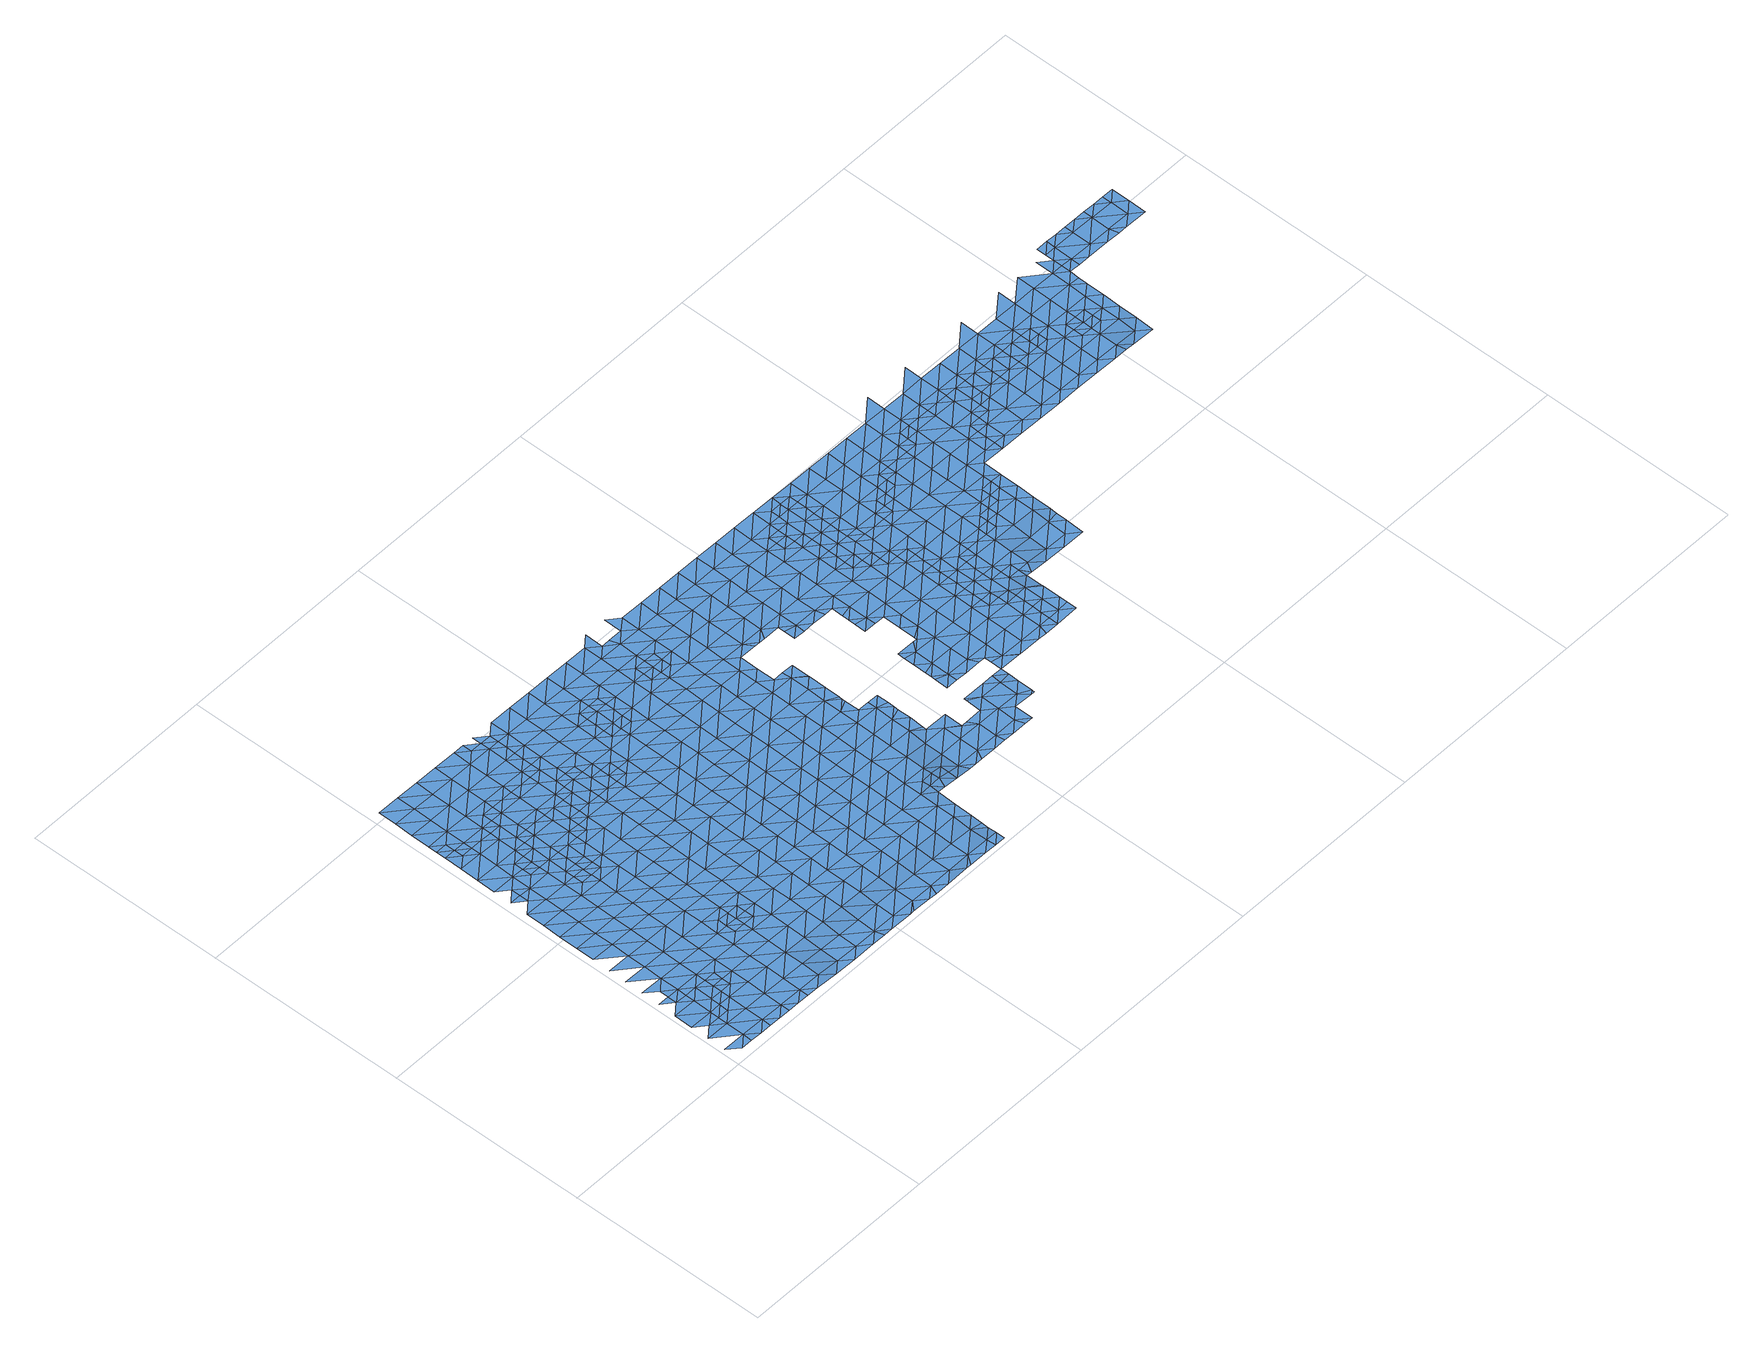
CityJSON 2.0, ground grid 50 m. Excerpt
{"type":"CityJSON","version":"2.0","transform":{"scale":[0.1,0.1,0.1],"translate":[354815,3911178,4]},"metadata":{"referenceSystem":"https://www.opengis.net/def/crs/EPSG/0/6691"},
"CityObjects":{
"waterbody1":{"type":"WaterBody","attributes":{"name":"7","class":"1140","function":"1","WaterBodyRiverFloodingRiskAttribute.description":"4","WaterBodyRiverFloodingRiskAttribute.rankOrg":"1","WaterBodyRiverFloodingRiskAttribute.adminType":"2","WaterBodyRiverFloodingRiskAttribute.scale":"L2"},"geometry":[{"type":"MultiSurface","lod":"1","boundaries":[[[0,1,2]],[[3,1,0]],[[4,5,6]],[[6,1,4]],[[3,7,1]],[[8,5,4]],[[7,9,1]],[[1,9,4]],[[8,4,10]],[[11,12,13]],[[14,11,15]],[[15,16,14]],[[7,17,9]],[[14,16,18]],[[4,19,10]],[[14,12,11]],[[4,9,19]],[[17,20,9]],[[18,21,14]],[[22,10,23]],[[24,12,25]],[[10,19,23]],[[26,22,27]],[[28,29,30]],[[14,31,12]],[[27,22,23]],[[32,25,33]],[[19,9,34]],[[35,23,19]],[[9,20,34]],[[14,21,31]],[[36,37,29]],[[12,38,25]],[[30,33,28]],[[20,39,34]],[[21,40,31]],[[27,23,41]],[[42,33,25]],[[35,19,34]],[[36,29,28]],[[12,31,38]],[[39,43,34]],[[40,44,31]],[[45,28,33]],[[46,23,35]],[[47,37,48]],[[41,23,46]],[[48,37,36]],[[47,49,50]],[[25,38,42]],[[43,51,34]],[[34,51,35]],[[52,36,28]],[[31,53,38]],[[54,55,44]],[[55,41,46]],[[54,41,55]],[[33,42,45]],[[47,48,49]],[[31,44,53]],[[56,46,35]],[[57,48,36]],[[58,51,43]],[[38,59,42]],[[60,50,49]],[[28,45,52]],[[61,50,60]],[[44,55,53]],[[62,56,35]],[[46,56,55]],[[63,64,65]],[[35,51,62]],[[66,63,65]],[[38,53,59]],[[36,52,57]],[[67,66,68]],[[58,69,51]],[[67,61,60]],[[68,61,67]],[[49,48,70]],[[56,71,55]],[[49,72,60]],[[42,59,73]],[[67,63,66]],[[45,42,74]],[[48,57,70]],[[64,75,76]],[[53,55,71]],[[69,77,51]],[[52,45,74]],[[51,77,62]],[[53,78,59]],[[42,73,74]],[[52,79,57]],[[60,80,67]],[[81,76,82]],[[49,70,72]],[[83,84,81]],[[64,63,85]],[[86,70,57]],[[67,87,63]],[[59,88,73]],[[79,52,74]],[[75,64,85]],[[62,89,56]],[[53,71,78]],[[81,82,83]],[[60,72,80]],[[82,76,75]],[[90,89,62]],[[89,71,56]],[[91,84,83]],[[87,92,63]],[[92,93,63]],[[67,94,87]],[[95,74,73]],[[69,96,77]],[[62,77,90]],[[86,57,79]],[[59,78,88]],[[94,67,80]],[[85,63,93]],[[97,82,75]],[[98,95,73]],[[95,79,74]],[[72,99,80]],[[72,70,100]],[[98,73,88]],[[89,101,71]],[[70,86,100]],[[102,87,94]],[[99,103,80]],[[78,104,88]],[[105,94,80]],[[78,71,101]],[[96,106,77]],[[77,106,90]],[[103,105,80]],[[72,107,99]],[[79,108,86]],[[85,93,109]],[[97,75,110]],[[72,100,107]],[[111,110,75]],[[75,85,111]],[[112,113,88]],[[94,114,102]],[[112,88,104]],[[105,114,94]],[[109,93,115]],[[98,88,113]],[[108,79,95]],[[104,78,116]],[[111,85,109]],[[86,117,100]],[[78,101,116]],[[108,117,86]],[[118,99,107]],[[89,90,119]],[[119,90,106]],[[116,120,104]],[[121,101,89]],[[98,122,95]],[[115,123,109]],[[124,107,100]],[[125,126,105]],[[106,96,127]],[[107,128,118]],[[129,110,111]],[[130,121,89]],[[121,116,101]],[[123,131,109]],[[114,105,126]],[[132,108,95]],[[130,89,119]],[[98,113,122]],[[133,124,100]],[[131,134,109]],[[135,122,113]],[[111,109,134]],[[100,117,133]],[[136,114,126]],[[120,116,137]],[[138,117,108]],[[125,139,126]],[[140,137,116]],[[129,111,141]],[[95,122,132]],[[128,107,124]],[[111,134,141]],[[119,106,142]],[[126,143,136]],[[106,127,142]],[[139,143,126]],[[135,144,122]],[[140,116,121]],[[138,108,132]],[[117,145,133]],[[138,145,117]],[[134,146,141]],[[147,128,124]],[[148,128,147]],[[130,119,149]],[[150,132,122]],[[139,148,147]],[[151,121,130]],[[140,152,137]],[[146,134,153]],[[127,154,142]],[[119,142,149]],[[147,155,139]],[[150,122,144]],[[156,137,152]],[[133,157,124]],[[144,156,152]],[[158,151,130]],[[159,160,161]],[[143,139,155]],[[159,141,160]],[[162,138,132]],[[121,151,140]],[[157,147,124]],[[141,146,160]],[[153,163,146]],[[130,149,158]],[[150,162,132]],[[150,144,152]],[[133,145,164]],[[165,143,155]],[[166,161,160]],[[142,167,149]],[[157,133,164]],[[167,142,154]],[[168,145,138]],[[151,169,140]],[[140,170,152]],[[163,171,146]],[[172,155,147]],[[157,173,147]],[[174,165,155]],[[160,175,166]],[[168,164,145]],[[173,172,147]],[[160,146,171]],[[138,162,176]],[[172,174,155]],[[177,171,163]],[[158,149,178]],[[167,154,179]],[[150,152,170]],[[180,151,158]],[[140,169,170]],[[149,167,178]],[[138,176,168]],[[160,181,175]],[[168,182,164]],[[160,171,181]],[[183,180,158]],[[162,150,184]],[[157,164,182]],[[167,179,185]],[[177,186,171]],[[158,178,183]],[[157,187,173]],[[150,170,184]],[[172,188,174]],[[189,188,190]],[[191,175,181]],[[189,174,188]],[[169,151,180]],[[176,162,192]],[[193,167,185]],[[167,194,178]],[[162,184,192]],[[157,182,187]],[[187,195,173]],[[196,190,188]],[[194,183,178]],[[197,198,169]],[[181,199,191]],[[195,200,173]],[[170,198,184]],[[181,171,201]],[[169,180,197]],[[170,169,198]],[[171,186,201]],[[172,200,188]],[[176,192,202]],[[168,176,203]],[[204,193,185]],[[205,201,186]],[[172,173,200]],[[188,206,196]],[[167,193,194]],[[207,192,184]],[[176,202,203]],[[181,208,199]],[[182,168,209]],[[210,206,188]],[[181,201,208]],[[211,207,184]],[[209,168,203]],[[187,182,209]],[[180,212,197]],[[211,184,198]],[[192,207,202]],[[205,213,201]],[[183,194,214]],[[180,183,212]],[[187,215,195]],[[188,200,210]],[[212,183,214]],[[216,199,208]],[[217,208,201]],[[218,217,201]],[[219,193,204]],[[193,220,194]],[[202,221,203]],[[197,222,198]],[[201,213,218]],[[195,223,200]],[[187,209,215]],[[224,206,210]],[[225,219,204]],[[208,226,216]],[[194,220,214]],[[198,222,211]],[[221,202,207]],[[227,209,203]],[[197,212,228]],[[226,208,217]],[[200,229,210]],[[195,215,223]],[[230,219,225]],[[193,219,220]],[[197,228,222]],[[231,203,221]],[[220,232,214]],[[224,210,233]],[[229,200,223]],[[234,226,217]],[[235,236,237]],[[238,239,211]],[[227,203,231]],[[215,209,227]],[[234,217,240]],[[212,214,241]],[[211,222,238]],[[242,210,229]],[[207,211,239]],[[234,243,226]],[[233,210,242]],[[215,244,223]],[[241,214,232]],[[228,212,241]],[[245,226,243]],[[221,207,239]],[[219,246,220]],[[247,245,243]],[[246,219,230]],[[240,248,234]],[[249,215,227]],[[223,244,229]],[[237,250,251]],[[221,252,231]],[[253,233,242]],[[254,255,256]],[[257,258,228]],[[254,247,243]],[[256,247,254]],[[259,252,221]],[[244,215,249]],[[260,261,262]],[[220,263,232]],[[231,252,227]],[[228,241,257]],[[222,228,258]],[[229,264,242]],[[221,239,259]],[[234,265,243]],[[230,266,246]],[[261,260,248]],[[267,250,268]],[[242,269,253]],[[238,222,258]],[[268,255,267]],[[220,246,270]],[[262,271,260]],[[255,254,267]],[[272,246,266]],[[264,229,244]],[[234,248,265]],[[265,273,243]],[[220,270,263]],[[249,227,274]],[[248,260,265]],[[242,275,269]],[[271,276,260]],[[274,227,252]],[[250,267,277]],[[241,232,278]],[[254,243,273]],[[279,244,249]],[[280,267,254]],[[238,258,281]],[[275,242,264]],[[239,238,282]],[[278,232,263]],[[257,241,278]],[[282,238,281]],[[259,239,282]],[[283,279,249]],[[284,246,272]],[[283,249,274]],[[257,285,258]],[[286,264,244]],[[287,276,288]],[[270,246,284]],[[289,260,276]],[[288,269,287]],[[254,273,280]],[[290,291,259]],[[269,275,287]],[[258,285,281]],[[286,275,264]],[[265,260,289]],[[257,278,292]],[[259,282,290]],[[252,259,291]],[[252,293,274]],[[265,294,273]],[[289,276,287]],[[267,280,295]],[[277,267,296]],[[257,292,285]],[[286,244,279]],[[270,284,297]],[[263,270,298]],[[281,299,282]],[[284,272,300]],[[273,301,280]],[[267,295,296]],[[265,289,294]],[[270,297,298]],[[293,252,291]],[[283,274,293]],[[302,281,285]],[[287,275,303]],[[278,263,304]],[[283,305,279]],[[306,295,280]],[[282,307,290]],[[275,286,303]],[[273,294,301]],[[292,278,304]],[[308,294,289]],[[299,281,302]],[[299,307,282]],[[263,298,304]],[[309,284,300]],[[290,307,291]],[[283,293,305]],[[306,280,301]],[[305,310,279]],[[279,311,286]],[[287,303,312]],[[297,284,309]],[[289,287,313]],[[314,309,300]],[[315,316,292]],[[317,301,294]],[[310,311,279]],[[297,318,298]],[[319,294,308]],[[292,304,315]],[[285,292,316]],[[285,320,302]],[[287,312,313]],[[307,321,291]],[[291,322,293]],[[308,289,313]],[[317,294,319]],[[286,323,303]],[[295,306,324]],[[296,295,325]],[[320,299,302]],[[317,326,301]],[[321,322,291]],[[311,323,286]],[[326,327,301]],[[301,327,306]],[[297,309,328]],[[325,295,324]],[[318,297,328]],[[329,308,313]],[[309,314,330]],[[320,285,316]],[[312,303,323]],[[304,298,331]],[[305,332,310]],[[299,333,307]],[[327,334,306]],[[305,293,332]],[[306,334,324]],[[331,298,318]],[[315,304,331]],[[313,335,329]],[[336,333,299]],[[332,293,322]],[[337,309,330]],[[313,312,338]],[[309,339,328]],[[315,340,316]],[[310,341,311]],[[299,320,336]],[[307,342,321]],[[332,341,310]],[[343,335,313]],[[312,323,338]],[[344,334,327]],[[337,339,309]],[[334,345,324]],[[324,346,325]],[[347,315,331]],[[348,320,316]],[[321,342,322]],[[311,349,323]],[[313,338,343]],[[330,350,337]],[[339,351,328]],[[340,315,347]],[[352,336,320]],[[307,333,342]],[[318,328,351]],[[344,353,334]],[[323,349,338]],[[343,354,335]],[[311,341,355]],[[324,345,346]],[[354,356,357]],[[351,358,318]],[[359,337,350]],[[348,316,340]],[[357,335,354]],[[348,352,320]],[[336,352,333]],[[360,322,342]],[[331,318,358]],[[311,355,349]],[[338,361,343]],[[332,322,362]],[[337,363,339]],[[359,350,364]],[[334,365,345]],[[347,331,358]],[[365,334,353]],[[366,356,354]],[[367,356,366]],[[368,340,347]],[[353,367,366]],[[337,359,363]],[[322,360,362]],[[333,369,342]],[[370,371,339]],[[341,332,372]],[[339,371,351]],[[370,339,363]],[[338,349,361]],[[343,373,354]],[[374,368,347]],[[345,375,346]],[[365,353,366]],[[376,369,333]],[[374,347,358]],[[355,341,372]],[[377,348,340]],[[376,333,352]],[[332,362,372]],[[378,375,345]],[[379,358,351]],[[380,349,355]],[[342,381,360]],[[343,361,382]],[[354,383,366]],[[345,365,378]],[[368,377,340]],[[351,371,379]],[[383,365,366]],[[384,355,372]],[[348,385,352]],[[386,361,349]],[[343,382,373]],[[358,387,374]],[[381,342,369]],[[362,360,381]],[[380,355,384]],[[358,379,387]],[[380,386,349]],[[388,376,352]],[[383,354,373]],[[387,389,374]],[[390,368,374]],[[348,377,385]],[[390,374,389]],[[382,361,386]],[[376,388,369]],[[378,365,391]],[[362,381,392]],[[391,365,383]],[[372,362,393]],[[386,394,382]],[[391,395,378]],[[378,396,375]],[[393,362,392]],[[352,385,388]],[[373,382,394]],[[397,368,390]],[[395,396,378]],[[368,398,377]],[[383,373,399]],[[384,372,400]],[[397,398,368]],[[401,391,383]],[[402,403,369]],[[400,372,393]],[[380,384,400]],[[377,398,385]],[[404,397,390]],[[405,383,399]],[[369,388,402]],[[381,369,403]],[[399,373,406]],[[400,407,380]],[[380,408,386]],[[373,394,406]],[[383,405,401]],[[392,409,393]],[[410,395,391]],[[385,411,388]],[[386,408,394]],[[392,381,409]],[[410,391,401]],[[404,412,397]],[[399,406,413]],[[414,396,395]],[[409,381,403]],[[415,402,388]],[[416,400,393]],[[385,398,417]],[[380,407,408]],[[418,414,395]],[[411,385,417]],[[419,416,393]],[[416,407,400]],[[410,401,420]],[[421,412,422]],[[406,394,423]],[[419,393,409]],[[424,397,412]],[[397,425,398]],[[413,406,426]],[[422,427,421]],[[428,396,414]],[[394,408,423]],[[395,410,418]],[[424,425,397]],[[403,402,415]],[[427,429,421]],[[388,411,415]],[[430,409,403]],[[420,431,410]],[[398,432,417]],[[424,412,421]],[[433,406,423]],[[415,434,403]],[[426,406,433]],[[416,435,407]],[[407,436,408]],[[414,418,437]],[[425,432,398]],[[438,418,410]],[[421,429,439]],[[417,440,411]],[[408,436,423]],[[441,437,418]],[[442,426,433]],[[443,426,442]],[[430,403,434]],[[419,409,430]],[[431,443,442]],[[444,415,411]],[[445,416,419]],[[407,435,436]],[[410,431,438]],[[423,446,433]],[[447,441,418]],[[448,435,416]],[[438,447,418]],[[440,417,432]],[[421,439,449]],[[450,445,419]],[[431,442,438]],[[434,415,451]],[[449,439,452]],[[450,419,430]],[[424,421,453]],[[445,448,416]],[[454,442,433]],[[423,436,446]],[[425,455,432]],[[434,456,430]],[[421,449,453]],[[457,434,451]],[[411,440,444]],[[458,454,433]],[[459,435,448]],[[454,438,442]],[[451,415,444]],[[425,424,460]],[[436,435,459]],[[458,433,446]],[[461,462,441]],[[456,434,457]],[[447,461,441]],[[463,432,455]],[[425,460,455]],[[464,430,456]],[[449,452,465]],[[424,453,460]],[[466,432,463]],[[440,432,466]],[[467,430,464]],[[468,436,459]],[[450,430,467]],[[469,447,438]],[[446,436,468]],[[470,448,445]],[[451,444,471]],[[454,469,438]],[[472,440,466]],[[473,450,467]],[[444,440,474]],[[475,449,465]],[[449,476,453]],[[445,450,473]],[[477,471,444]],[[440,472,474]],[[460,478,455]],[[479,470,445]],[[453,480,460]],[[475,476,449]],[[447,481,461]],[[482,444,474]],[[483,445,473]],[[458,446,484]],[[485,475,465]],[[479,445,483]],[[446,468,484]],[[486,481,447]],[[444,482,477]],[[487,478,460]],[[487,460,480]],[[447,469,486]],[[480,453,476]],[[468,488,484]],[[489,469,454]],[[458,484,490]],[[476,491,480]],[[454,458,492]],[[485,493,475]],[[492,458,490]],[[488,494,484]],[[469,489,486]],[[493,495,475]],[[476,496,491]],[[489,454,492]],[[475,497,476]],[[486,498,481]],[[497,496,476]],[[499,500,494]],[[484,494,500]],[[501,498,486]],[[490,502,492]],[[490,484,502]],[[486,489,501]],[[495,493,503]],[[475,495,497]],[[502,484,500]],[[504,489,492]],[[499,505,500]],[[503,506,495]],[[507,508,496]],[[497,507,496]],[[509,504,492]],[[504,501,489]],[[507,510,508]],[[509,492,502]],[[497,495,511]],[[495,506,511]],[[505,512,500]],[[513,502,500]],[[514,515,516]],[[517,498,501]],[[518,515,505]],[[518,516,515]],[[519,510,507]],[[520,521,522]],[[512,513,500]],[[513,509,502]],[[523,521,520]],[[522,521,524]],[[525,501,504]],[[507,497,526]],[[527,528,524]],[[497,511,526]],[[505,515,512]],[[514,529,515]],[[521,527,524]],[[527,530,528]],[[517,501,525]],[[531,504,509]],[[532,526,511]],[[533,521,523]],[[507,534,519]],[[527,535,530]],[[529,536,515]],[[507,526,534]],[[537,535,538]],[[537,530,535]],[[509,513,539]],[[534,540,519]],[[533,541,521]],[[512,515,536]],[[532,542,526]],[[525,504,531]],[[509,539,531]],[[543,517,525]],[[544,536,529]],[[512,545,513]],[[526,546,534]],[[547,538,535]],[[541,548,521]],[[542,532,549]],[[545,539,513]],[[526,542,546]],[[534,550,540]],[[527,521,548]],[[551,541,533]],[[552,525,531]],[[512,536,553]],[[550,534,546]],[[548,554,527]],[[555,556,557]],[[558,536,544]],[[543,525,552]],[[547,535,559]],[[512,553,545]],[[535,527,554]],[[555,560,556]],[[561,531,539]],[[540,550,562]],[[557,563,555]],[[560,564,565]],[[566,541,551]],[[555,564,560]],[[559,535,554]],[[536,567,553]],[[564,558,565]],[[539,545,568]],[[536,558,567]],[[552,531,561]],[[569,541,566]],[[570,571,572]],[[573,545,553]],[[555,563,574]],[[539,568,561]],[[575,562,576]],[[570,559,571]],[[577,543,552]],[[566,575,576]],[[559,554,571]],[[558,564,567]],[[578,573,553]],[[574,579,555]],[[548,541,580]],[[545,573,568]],[[581,552,561]],[[555,582,564]],[[583,572,571]],[[553,567,578]],[[576,562,584]],[[566,576,569]],[[574,572,583]],[[554,548,580]],[[582,567,564]],[[541,569,580]],[[583,579,574]],[[577,552,581]],[[584,585,576]],[[554,586,571]],[[585,587,576]],[[582,555,579]],[[588,581,561]],[[576,589,569]],[[567,590,578]],[[554,580,591]],[[571,592,583]],[[568,573,593]],[[561,568,588]],[[586,554,591]],[[592,579,583]],[[588,568,593]],[[590,567,582]],[[594,577,581]],[[595,587,585]],[[589,596,569]],[[592,571,586]],[[576,587,589]],[[597,598,578]],[[598,593,573]],[[599,594,581]],[[580,569,596]],[[599,581,588]],[[592,600,579]],[[579,601,582]],[[578,590,597]],[[573,578,598]],[[602,588,593]],[[596,603,580]],[[600,601,579]],[[601,590,582]],[[591,580,603]],[[604,602,593]],[[598,604,593]],[[602,605,588]],[[595,606,587]],[[590,607,597]],[[605,608,588]],[[587,609,589]],[[586,591,610]],[[599,588,608]],[[611,598,597]],[[610,591,603]],[[592,586,610]],[[612,611,597]],[[613,606,595]],[[590,614,607]],[[612,597,607]],[[589,609,596]],[[614,590,601]],[[615,602,604]],[[596,616,603]],[[599,617,594]],[[618,619,598]],[[587,606,609]],[[618,598,611]],[[599,608,620]],[[609,621,596]],[[604,598,619]],[[592,610,622]],[[600,592,623]],[[616,624,603]],[[625,607,614]],[[626,620,608]],[[613,627,606]],[[624,628,603]],[[596,621,616]],[[601,629,614]],[[623,592,622]],[[630,631,604]],[[630,604,619]],[[610,603,628]],[[615,604,631]],[[599,620,617]],[[601,600,632]],[[614,633,625]],[[634,606,627]],[[635,636,610]],[[637,633,614]],[[632,600,623]],[[601,632,629]],[[610,628,635]],[[609,606,638]],[[614,629,637]],[[622,610,636]],[[626,639,620]],[[606,634,638]],[[640,616,621]],[[641,623,622]],[[642,643,609]],[[609,643,621]],[[642,609,638]],[[644,641,622]],[[639,645,620]],[[646,617,620]],[[644,622,636]],[[645,646,620]],[[643,647,621]],[[621,648,640]],[[649,629,632]],[[650,632,623]],[[647,648,621]],[[651,650,623]],[[651,623,641]],[[650,652,632]],[[632,653,649]],[[654,617,646]],[[652,653,632]],[[655,656,657]],[[658,659,655]],[[660,654,646]],[[655,657,658]],[[661,659,658]],[[662,659,661]],[[663,662,661]],[[657,664,658]],[[660,665,654]],[[666,663,661]],[[667,663,666]],[[668,667,666]],[[669,661,658]],[[670,658,664]],[[671,654,665]],[[672,668,666]],[[673,668,672]],[[665,673,672]],[[674,666,661]],[[671,665,672]],[[670,664,675]],[[669,658,670]],[[674,672,666]],[[675,676,670]],[[661,669,674]],[[677,669,670]],[[678,677,670]],[[670,676,678]],[[679,672,674]],[[671,672,680]],[[672,679,680]],[[681,669,677]],[[669,682,674]],[[683,679,674]],[[684,681,677]],[[682,669,681]],[[685,680,679]],[[683,674,682]],[[684,686,681]],[[687,686,684]],[[686,688,681]],[[681,688,682]],[[685,679,683]],[[688,689,682]],[[683,682,690]],[[688,691,689]],[[690,682,689]],[[690,692,683]],[[685,683,692]],[[691,693,689]],[[694,689,693]],[[689,695,690]],[[696,694,693]],[[690,697,692]],[[689,694,695]],[[696,698,694]],[[690,695,697]],[[699,695,694]],[[700,699,694]],[[700,694,698]],[[701,695,699]],[[697,695,702]],[[699,703,701]],[[702,704,697]],[[695,701,702]],[[703,705,701]],[[706,701,705]],[[701,707,702]],[[708,709,710]],[[708,711,709]],[[705,712,706]],[[701,706,707]],[[711,713,709]],[[714,715,716]],[[715,710,709]],[[714,710,715]],[[712,717,706]],[[718,716,715]],[[713,719,709]],[[717,720,706]],[[709,719,715]],[[715,721,718]],[[722,721,715]],[[723,720,717]],[[719,722,715]],[[707,706,724]],[[724,706,720]],[[724,725,707]],[[713,726,719]],[[723,727,720]],[[722,728,721]],[[729,721,728]],[[730,729,731]],[[731,729,728]],[[722,719,732]],[[719,726,732]],[[733,734,720]],[[720,727,733]],[[724,720,734]],[[728,735,731]],[[733,727,736]],[[726,737,732]],[[722,732,738]],[[728,722,739]],[[728,739,735]],[[736,740,733]],[[722,738,739]],[[740,741,733]],[[742,732,737]],[[743,735,739]],[[744,739,738]],[[738,732,745]],[[746,743,739]],[[734,733,747]],[[745,732,742]],[[745,744,738]],[[740,748,741]],[[733,741,747]],[[744,746,739]],[[742,737,749]],[[748,750,741]],[[751,742,749]],[[752,746,744]],[[753,741,750]],[[745,742,754]],[[745,755,744]],[[747,741,756]],[[744,757,752]],[[754,742,751]],[[750,758,753]],[[756,759,747]],[[741,753,756]],[[749,760,751]],[[758,761,753]],[[745,754,755]],[[757,744,755]],[[760,762,751]],[[763,756,753]],[[764,757,755]],[[763,753,761]],[[754,751,765]],[[754,766,755]],[[767,764,755]],[[765,751,762]],[[761,768,763]],[[766,767,755]],[[760,769,762]],[[756,763,770]],[[768,771,763]],[[754,765,766]],[[769,772,762]],[[771,773,763]],[[766,774,767]],[[775,774,771]],[[775,767,774]],[[765,776,766]],[[774,773,771]],[[777,772,769]],[[765,762,778]],[[770,763,779]],[[776,780,766]],[[781,774,766]],[[780,781,766]],[[778,762,772]],[[765,778,776]],[[779,763,773]],[[779,782,770]],[[777,783,772]],[[781,784,774]],[[785,776,778]],[[774,786,773]],[[787,784,781]],[[778,788,785]],[[778,772,789]],[[772,783,789]],[[786,790,773]],[[774,784,786]],[[791,788,778]],[[779,773,790]],[[787,792,784]],[[778,789,791]],[[789,783,793]],[[794,779,790]],[[792,795,784]],[[791,796,788]],[[797,796,792]],[[784,798,786]],[[799,791,789]],[[797,788,796]],[[793,799,789]],[[796,795,792]],[[791,800,796]],[[790,786,798]],[[784,795,798]],[[791,799,800]],[[801,795,796]],[[800,801,796]],[[794,790,802]],[[790,798,802]],[[803,798,795]],[[801,803,795]],[[803,804,798]],[[805,802,798]],[[804,805,798]],[[806,807,802]],[[808,802,805]],[[806,802,808]]]}]},
"waterbody2":{"type":"WaterBody","attributes":{"name":"7","class":"1140","function":"1","WaterBodyRiverFloodingRiskAttribute.description":"4","WaterBodyRiverFloodingRiskAttribute.rankOrg":"2","WaterBodyRiverFloodingRiskAttribute.adminType":"2","WaterBodyRiverFloodingRiskAttribute.scale":"L2"},"geometry":[{"type":"MultiSurface","lod":"1","boundaries":[[[809,810,5]],[[811,810,809]],[[8,809,5]],[[812,16,15]],[[813,811,809]],[[16,811,813]],[[8,22,809]],[[18,16,813]],[[22,26,809]],[[8,10,22]],[[813,809,26]],[[18,813,21]],[[813,26,21]],[[27,814,26]],[[26,814,21]],[[40,21,814]],[[27,41,814]],[[54,40,814]],[[814,41,54]],[[40,54,44]],[[61,68,815]],[[68,66,815]],[[84,91,816]],[[817,818,816]],[[83,82,97]],[[819,91,83]],[[817,816,91]],[[820,821,818]],[[83,97,819]],[[817,91,819]],[[97,110,819]],[[822,823,821]],[[818,817,820]],[[819,824,817]],[[821,820,822]],[[819,110,824]],[[129,824,110]],[[817,825,820]],[[823,822,826]],[[825,822,820]],[[817,824,827]],[[129,141,824]],[[828,826,822]],[[817,827,825]],[[159,161,824]],[[824,161,827]],[[824,141,159]],[[822,825,828]],[[161,829,827]],[[826,828,830]],[[825,827,831]],[[161,166,829]],[[827,829,831]],[[828,825,832]],[[166,175,829]],[[830,828,832]],[[825,831,832]],[[175,833,829]],[[829,833,831]],[[834,830,832]],[[835,832,831]],[[175,191,833]],[[836,835,831]],[[835,834,832]],[[836,831,833]],[[191,199,833]],[[199,837,833]],[[833,837,836]],[[838,834,835]],[[839,835,836]],[[199,216,837]],[[840,839,836]],[[840,836,837]],[[838,835,236]],[[216,226,837]],[[235,838,236]],[[236,835,839]],[[226,245,837]],[[245,247,837]],[[840,837,247]],[[237,236,839]],[[255,839,840]],[[256,255,840]],[[256,840,247]],[[268,237,839]],[[839,255,268]],[[250,237,268]]]}]},
"waterbody3":{"type":"WaterBody","attributes":{"name":"7","class":"1140","function":"1","WaterBodyRiverFloodingRiskAttribute.description":"4","WaterBodyRiverFloodingRiskAttribute.rankOrg":"2","WaterBodyRiverFloodingRiskAttribute.adminType":"2","WaterBodyRiverFloodingRiskAttribute.scale":"L2"},"geometry":[{"type":"MultiSurface","lod":"1","boundaries":[[[125,105,841]],[[118,128,841]],[[148,125,841]],[[139,125,148]],[[128,148,841]],[[99,118,103]],[[103,118,841]],[[105,103,841]]]}]},
"waterbody4":{"type":"WaterBody","attributes":{"name":"7","class":"1140","function":"1","WaterBodyRiverFloodingRiskAttribute.description":"4","WaterBodyRiverFloodingRiskAttribute.rankOrg":"2","WaterBodyRiverFloodingRiskAttribute.adminType":"2","WaterBodyRiverFloodingRiskAttribute.scale":"L2"},"geometry":[{"type":"MultiSurface","lod":"1","boundaries":[[[113,112,135]],[[842,137,156]],[[144,135,842]],[[112,104,120]],[[112,120,842]],[[120,137,842]],[[135,112,842]],[[144,842,156]]]}]},
"waterbody5":{"type":"WaterBody","attributes":{"name":"7","class":"1140","function":"1","WaterBodyRiverFloodingRiskAttribute.description":"4","WaterBodyRiverFloodingRiskAttribute.rankOrg":"2","WaterBodyRiverFloodingRiskAttribute.adminType":"2","WaterBodyRiverFloodingRiskAttribute.scale":"L2"},"geometry":[{"type":"MultiSurface","lod":"1","boundaries":[[[843,262,261]],[[262,843,844]],[[844,843,213]],[[218,213,843]],[[93,92,845]],[[115,93,845]],[[845,123,115]],[[114,123,845]],[[153,134,846]],[[846,163,153]],[[846,123,847]],[[248,240,261]],[[843,261,240]],[[844,233,262]],[[844,213,206]],[[217,218,843]],[[240,217,843]],[[848,163,846]],[[102,114,845]],[[123,114,847]],[[847,114,136]],[[136,143,847]],[[224,844,206]],[[224,233,844]],[[269,288,849]],[[288,276,849]],[[276,271,849]],[[271,262,849]],[[849,262,233]],[[253,269,849]],[[849,233,253]],[[196,206,850]],[[206,213,850]],[[189,851,174]],[[846,851,848]],[[190,196,850]],[[205,850,213]],[[177,848,186]],[[177,163,848]],[[205,186,850]],[[850,186,190]],[[87,102,92]],[[190,186,848]],[[851,190,848]],[[189,190,851]],[[165,174,851]],[[851,143,165]],[[143,851,847]],[[851,846,847]],[[92,102,845]],[[131,123,846]],[[134,131,846]]]}]},
"waterbody6":{"type":"WaterBody","attributes":{"name":"7","class":"1140","function":"1","WaterBodyRiverFloodingRiskAttribute.description":"4","WaterBodyRiverFloodingRiskAttribute.rankOrg":"2","WaterBodyRiverFloodingRiskAttribute.adminType":"2","WaterBodyRiverFloodingRiskAttribute.scale":"L2"},"geometry":[{"type":"MultiSurface","lod":"1","boundaries":[[[852,317,319]],[[353,344,367]],[[356,852,357]],[[367,853,356]],[[326,317,853]],[[852,853,317]],[[356,853,852]],[[344,853,367]],[[344,327,853]],[[335,357,329]],[[329,357,852]],[[852,308,329]],[[319,308,852]],[[853,327,326]]]}]},
"waterbody7":{"type":"WaterBody","attributes":{"name":"7","class":"1140","function":"1","WaterBodyRiverFloodingRiskAttribute.description":"4","WaterBodyRiverFloodingRiskAttribute.rankOrg":"2","WaterBodyRiverFloodingRiskAttribute.adminType":"2","WaterBodyRiverFloodingRiskAttribute.scale":"L2"},"geometry":[{"type":"MultiSurface","lod":"1","boundaries":[[[404,390,389]],[[389,387,854]],[[389,854,855]],[[412,404,855]],[[427,422,855]],[[427,855,854]],[[404,389,855]],[[412,855,422]]]}]},
"waterbody8":{"type":"WaterBody","attributes":{"name":"7","class":"1140","function":"1","WaterBodyRiverFloodingRiskAttribute.description":"4","WaterBodyRiverFloodingRiskAttribute.rankOrg":"2","WaterBodyRiverFloodingRiskAttribute.adminType":"2","WaterBodyRiverFloodingRiskAttribute.scale":"L2"},"geometry":[{"type":"MultiSurface","lod":"1","boundaries":[[[401,405,856]],[[420,401,856]],[[431,420,443]],[[856,443,420]],[[413,443,856]],[[405,399,856]],[[399,413,856]],[[443,413,426]]]}]},
"waterbody9":{"type":"WaterBody","attributes":{"name":"7","class":"1140","function":"1","WaterBodyRiverFloodingRiskAttribute.description":"4","WaterBodyRiverFloodingRiskAttribute.rankOrg":"1","WaterBodyRiverFloodingRiskAttribute.adminType":"2","WaterBodyRiverFloodingRiskAttribute.scale":"L2"},"geometry":[{"type":"MultiSurface","lod":"1","boundaries":[[[857,858,859]],[[860,861,862]],[[863,864,865]],[[866,867,868]],[[869,860,864]],[[867,870,868]],[[871,872,873]],[[874,873,872]],[[875,876,870]],[[877,858,878]],[[879,880,876]],[[872,881,882]],[[882,874,872]],[[873,883,884]],[[885,886,878]],[[878,858,857]],[[884,887,869]],[[887,888,861]],[[857,889,890]],[[888,891,861]],[[878,892,877]],[[886,892,878]],[[879,876,893]],[[870,867,875]],[[876,875,893]],[[880,879,894]],[[859,889,857]],[[890,888,857]],[[887,857,888]],[[884,857,887]],[[857,884,878]],[[878,884,885]],[[861,860,887]],[[869,887,860]],[[861,895,862]],[[891,895,861]],[[883,885,884]],[[882,896,874]],[[880,881,876]],[[881,870,876]],[[872,870,881]],[[871,870,872]],[[895,891,897]],[[898,899,900]],[[871,868,870]],[[871,869,868]],[[869,871,884]],[[871,873,884]],[[864,868,869]],[[864,866,868]],[[863,866,864]],[[900,865,898]],[[865,864,898]],[[864,860,898]],[[898,860,899]],[[862,899,860]]]}]},
"waterbody10":{"type":"WaterBody","attributes":{"name":"7","class":"1140","function":"1","WaterBodyRiverFloodingRiskAttribute.description":"4","WaterBodyRiverFloodingRiskAttribute.rankOrg":"2","WaterBodyRiverFloodingRiskAttribute.adminType":"2","WaterBodyRiverFloodingRiskAttribute.scale":"L2"},"geometry":[{"type":"MultiSurface","lod":"1","boundaries":[[[752,901,746]],[[752,757,901]],[[757,761,901]],[[757,902,761]],[[902,757,764]],[[767,775,764]],[[903,904,905]],[[627,906,907]],[[635,628,908]],[[628,909,908]],[[628,624,909]],[[624,616,909]],[[640,648,909]],[[909,648,889]],[[889,648,910]],[[648,911,910]],[[890,889,910]],[[908,889,859]],[[859,858,908]],[[877,912,858]],[[877,892,912]],[[912,892,913]],[[892,905,913]],[[913,905,914]],[[914,915,913]],[[915,914,916]],[[914,917,916]],[[916,917,918]],[[919,918,917]],[[920,918,919]],[[920,921,918]],[[920,687,921]],[[920,922,687]],[[920,923,922]],[[924,923,920]],[[924,925,923]],[[926,925,924]],[[926,927,925]],[[928,927,926]],[[928,929,927]],[[858,912,908]],[[723,930,727]],[[931,930,932]],[[714,927,710]],[[929,708,710]],[[929,711,708]],[[929,933,711]],[[929,710,927]],[[926,934,928]],[[925,927,932]],[[924,934,926]],[[925,698,923]],[[923,693,922]],[[686,687,922]],[[684,921,687]],[[918,921,676]],[[924,920,919]],[[935,916,918]],[[915,916,936]],[[913,915,650]],[[913,641,912]],[[912,641,644]],[[644,636,912]],[[912,636,908]],[[890,910,888]],[[891,888,910]],[[910,897,891]],[[640,909,616]],[[908,909,889]],[[636,635,908]],[[933,928,937]],[[928,938,937]],[[934,919,938]],[[924,919,934]],[[933,937,893]],[[879,893,937]],[[714,716,927]],[[927,716,932]],[[716,931,932]],[[716,718,931]],[[718,721,931]],[[721,729,931]],[[729,730,931]],[[925,939,698]],[[932,939,925]],[[939,932,940]],[[940,932,930]],[[930,717,940]],[[723,717,930]],[[712,705,940]],[[705,703,939]],[[703,699,700]],[[934,938,928]],[[665,941,673]],[[665,660,941]],[[605,602,942]],[[942,608,605]],[[660,646,645]],[[940,717,712]],[[939,940,705]],[[703,700,939]],[[698,696,923]],[[696,693,923]],[[693,691,922]],[[664,943,935]],[[943,944,935]],[[943,633,944]],[[637,944,633]],[[637,629,944]],[[629,649,944]],[[652,915,653]],[[652,650,915]],[[915,936,653]],[[653,936,944]],[[913,650,651]],[[651,641,913]],[[649,653,944]],[[936,935,944]],[[936,916,935]],[[945,907,906]],[[656,633,943]],[[946,607,625]],[[612,607,946]],[[946,611,612]],[[947,611,946]],[[655,659,947]],[[667,948,663]],[[673,941,668]],[[660,645,941]],[[626,608,942]],[[631,948,639]],[[615,942,602]],[[631,630,949]],[[630,619,949]],[[950,907,945]],[[951,907,950]],[[951,638,907]],[[642,638,951]],[[647,643,911]],[[951,911,643]],[[911,951,952]],[[953,911,952]],[[953,897,911]],[[886,885,905]],[[894,937,938]],[[903,905,885]],[[896,904,903]],[[615,631,942]],[[639,942,631]],[[942,639,626]],[[645,639,941]],[[639,948,941]],[[941,948,668]],[[667,668,948]],[[662,663,949]],[[948,949,663]],[[948,631,949]],[[954,904,896]],[[904,954,917]],[[954,938,917]],[[954,894,938]],[[880,894,954]],[[731,735,955]],[[735,740,955]],[[735,956,740]],[[735,743,956]],[[775,771,902]],[[764,775,902]],[[768,761,902]],[[761,758,901]],[[746,901,750]],[[750,956,746]],[[748,740,956]],[[955,740,736]],[[731,955,730]],[[873,874,883]],[[883,874,903]],[[743,746,956]],[[902,771,768]],[[758,750,901]],[[881,880,882]],[[937,894,879]],[[882,880,954]],[[917,938,919]],[[904,917,914]],[[882,954,896]],[[874,896,903]],[[914,905,904]],[[885,883,903]],[[886,905,892]],[[897,910,911]],[[750,748,956]],[[736,727,955]],[[727,730,955]],[[930,730,727]],[[930,931,730]],[[647,911,648]],[[642,951,643]],[[638,634,907]],[[951,950,952]],[[634,627,907]],[[662,949,659]],[[659,949,947]],[[949,619,947]],[[619,618,947]],[[929,928,933]],[[618,611,947]],[[625,633,946]],[[656,946,633]],[[947,946,656]],[[656,655,947]],[[657,656,943]],[[664,657,943]],[[675,664,935]],[[675,935,676]],[[918,676,935]],[[678,676,921]],[[684,678,921]],[[684,677,678]],[[686,922,688]],[[691,688,922]],[[700,698,939]]]}]},
"waterbody11":{"type":"WaterBody","attributes":{"name":"7","class":"1140","function":"1","WaterBodyRiverFloodingRiskAttribute.description":"4","WaterBodyRiverFloodingRiskAttribute.rankOrg":"2","WaterBodyRiverFloodingRiskAttribute.adminType":"2","WaterBodyRiverFloodingRiskAttribute.scale":"L2"},"geometry":[{"type":"MultiSurface","lod":"1","boundaries":[[[780,785,957]],[[781,780,957]],[[797,792,957]],[[792,787,957]],[[788,797,785]],[[785,797,957]],[[787,781,957]],[[776,785,780]]]}]},
"waterbody12":{"type":"WaterBody","attributes":{"name":"7","class":"1140","function":"1","WaterBodyRiverFloodingRiskAttribute.description":"4","WaterBodyRiverFloodingRiskAttribute.rankOrg":"2","WaterBodyRiverFloodingRiskAttribute.adminType":"2","WaterBodyRiverFloodingRiskAttribute.scale":"L2"},"geometry":[{"type":"MultiSurface","lod":"1","boundaries":[[[958,959,960]],[[961,958,960]],[[962,958,961]],[[958,962,963]],[[964,965,966]],[[967,806,964]],[[961,968,962]],[[961,969,968]],[[970,969,961]],[[961,971,970]],[[969,972,968]],[[963,973,958]],[[972,974,968]],[[967,968,974]],[[973,959,958]],[[964,962,967]],[[966,962,964]],[[962,966,963]],[[965,964,805]],[[808,805,964]],[[975,976,977]],[[968,967,962]],[[977,976,967]],[[978,979,980]],[[980,979,981]],[[971,961,979]],[[976,806,967]],[[964,806,808]],[[979,961,960]],[[978,971,979]],[[974,977,967]],[[981,979,960]],[[959,982,960]],[[981,960,982]]]}]}
},
"vertices":[
[36,22,12],[65,45,12],[8,46,12],[64,22,12],[65,91,12],[37,114,12],[9,92,12],[93,21,12],[66,114,12],[122,44,12],[94,114,12],[40,253,12],[68,276,12],[12,277,12],[68,229,12],[39,230,12],[39,207,12],[121,21,12],[67,206,12],[122,90,12],[150,20,12],[96,206,12],[95,137,12],[123,136,12],[12,323,12],[69,322,12],[95,160,12],[123,159,12],[71,414,12],[15,461,12],[14,415,12],[125,229,12],[13,369,12],[70,368,12],[178,43,12],[179,89,12],[71,461,12],[15,508,12],[125,275,12],[178,20,12],[124,205,12],[152,159,12],[126,321,12],[206,19,12],[153,205,12],[127,367,12],[180,135,12],[16,554,12],[72,507,12],[73,553,12],[17,600,12],[235,42,12],[128,413,12],[181,228,12],[152,182,12],[181,181,12],[237,134,12],[128,460,12],[235,19,12],[182,274,12],[74,599,12],[46,623,12],[236,88,12],[75,692,12],[19,739,12],[18,693,12],[46,669,12],[74,645,12],[46,646,12],[263,18,12],[129,506,12],[237,181,12],[130,552,12],[183,320,12],[184,366,12],[77,784,12],[20,785,12],[292,41,12],[238,227,12],[184,413,12],[130,598,12],[21,831,12],[49,808,12],[49,831,12],[21,854,12],[76,738,12],[185,459,12],[103,668,12],[239,273,12],[293,133,12],[293,87,12],[49,854,12],[104,691,12],[104,714,12],[131,645,12],[240,365,12],[320,17,9],[77,807,12],[240,319,12],[159,575,12],[186,505,12],[294,180,12],[132,668,12],[159,598,12],[267,249,12],[159,621,12],[349,40,8],[187,551,12],[241,412,12],[133,737,12],[105,807,12],[133,783,12],[267,273,12],[268,296,12],[160,667,12],[132,714,12],[295,226,12],[242,458,12],[187,574,12],[350,86,8],[295,249,12],[351,179,12],[296,318,12],[161,713,12],[243,550,12],[188,620,12],[188,644,12],[377,16,7],[215,574,12],[134,806,12],[350,132,12],[161,736,12],[297,364,12],[243,504,12],[161,760,12],[296,295,12],[188,667,12],[324,248,12],[298,411,12],[216,620,12],[352,225,12],[162,806,12],[406,39,7],[217,666,12],[324,295,12],[299,457,12],[190,782,12],[244,596,12],[216,597,12],[406,85,8],[353,317,12],[408,178,12],[352,271,12],[190,759,12],[434,16,8],[245,643,12],[324,272,12],[300,549,12],[407,132,12],[163,829,12],[191,828,12],[163,852,12],[354,364,12],[218,759,12],[299,503,12],[245,666,12],[191,852,12],[462,38,8],[355,456,12],[409,224,12],[409,270,12],[247,781,12],[302,642,12],[301,596,12],[274,665,12],[220,851,12],[355,410,12],[247,758,12],[463,84,8],[469,15,8],[465,177,12],[248,828,12],[356,502,12],[464,131,12],[410,316,12],[490,15,9],[275,758,12],[357,548,12],[302,688,12],[274,688,12],[274,712,12],[248,851,12],[411,363,12],[519,37,9],[520,84,9],[358,595,12],[303,711,12],[465,223,12],[466,269,12],[277,850,12],[358,641,12],[304,780,12],[412,409,12],[412,455,12],[547,14,9],[304,757,12],[331,711,12],[468,362,12],[305,827,12],[413,501,12],[359,687,12],[467,316,12],[521,176,12],[332,757,12],[521,130,12],[414,548,12],[305,850,12],[333,803,12],[332,780,12],[576,36,9],[577,83,9],[468,408,12],[523,268,12],[415,594,12],[360,710,12],[557,14,9],[333,849,12],[470,500,12],[522,222,12],[415,640,12],[604,13,9],[469,454,12],[577,129,12],[388,710,12],[361,826,12],[279,1012,12],[279,989,12],[307,988,12],[524,315,12],[524,361,12],[361,803,12],[578,175,12],[416,686,12],[362,872,12],[471,593,12],[334,872,12],[633,35,9],[334,895,12],[389,802,12],[471,547,12],[336,988,12],[308,1011,12],[526,453,12],[416,709,12],[363,918,12],[335,942,12],[335,919,12],[579,221,12],[580,267,12],[525,407,12],[418,779,12],[389,779,12],[389,756,12],[634,128,12],[472,639,12],[418,825,12],[624,12,9],[364,964,12],[335,965,12],[445,709,12],[634,82,9],[417,755,12],[661,12,9],[419,871,12],[527,499,12],[473,685,12],[446,755,12],[364,1011,12],[635,174,12],[528,592,12],[420,917,12],[580,314,12],[581,360,12],[527,546,12],[690,35,9],[637,267,12],[529,638,12],[474,731,12],[445,732,12],[474,778,12],[582,406,12],[583,452,12],[636,220,12],[583,499,12],[475,824,12],[420,963,12],[421,1010,12],[690,81,9],[691,127,12],[638,359,12],[718,11,11],[476,870,12],[637,313,12],[530,684,12],[692,173,12],[584,545,12],[477,916,12],[639,405,12],[503,800,12],[746,34,11],[585,591,12],[586,637,12],[530,731,12],[531,777,12],[730,11,11],[693,219,12],[693,266,12],[504,847,12],[748,126,12],[503,823,12],[694,312,12],[640,451,12],[640,498,12],[586,683,12],[477,963,12],[478,1009,12],[504,870,12],[505,893,12],[747,80,10],[531,800,12],[774,10,12],[749,172,12],[641,544,12],[696,404,12],[533,915,12],[560,799,12],[695,358,12],[803,33,12],[587,730,12],[804,79,9],[750,265,12],[642,590,12],[696,450,12],[588,776,12],[533,892,12],[534,962,12],[535,1008,12],[749,218,12],[751,311,12],[643,682,12],[805,10,12],[805,125,12],[752,357,12],[561,892,12],[589,822,12],[642,636,12],[561,846,12],[560,823,12],[805,171,12],[832,32,11],[697,497,12],[644,729,12],[698,543,12],[832,55,10],[831,9,12],[590,914,12],[589,868,12],[561,869,12],[807,264,12],[753,450,12],[832,72,11],[833,102,11],[699,589,12],[645,821,12],[806,218,12],[592,1007,12],[752,403,12],[808,310,12],[591,961,12],[833,148,12],[700,682,12],[754,496,12],[645,775,12],[646,867,12],[699,635,12],[808,356,12],[701,728,12],[834,194,15],[809,402,12],[835,217,15],[835,240,12],[647,914,12],[755,542,12],[755,588,12],[702,774,12],[648,960,12],[648,1006,12],[864,263,12],[865,309,12],[674,844,12],[756,634,12],[675,890,12],[810,449,12],[811,495,12],[863,240,15],[675,867,12],[702,820,12],[757,681,12],[758,727,12],[811,541,12],[704,913,12],[866,402,12],[892,239,13],[703,843,12],[676,982,12],[867,448,12],[813,634,12],[865,355,12],[705,959,12],[812,587,12],[703,890,12],[920,216,8],[891,216,13],[758,773,12],[921,262,8],[921,308,9],[731,843,12],[891,193,11],[677,1029,12],[931,192,9],[868,540,12],[732,889,12],[922,354,12],[759,819,12],[867,494,12],[814,680,12],[814,726,12],[697,982,12],[761,912,12],[948,192,9],[923,401,12],[733,982,12],[760,866,12],[731,866,12],[924,447,12],[870,633,12],[815,772,12],[761,958,12],[842,656,12],[977,215,9],[869,586,12],[896,470,12],[966,192,9],[977,261,10],[817,865,12],[950,331,10],[896,517,12],[896,507,12],[816,818,12],[842,702,12],[978,307,10],[762,1004,12],[734,1028,12],[950,341,11],[896,524,12],[1005,191,10],[951,377,12],[897,563,12],[843,749,12],[817,911,12],[868,656,12],[925,470,12],[951,410,12],[898,609,12],[952,423,12],[1033,214,10],[1034,260,11],[952,469,12],[1007,330,10],[898,655,12],[1006,284,10],[819,1003,12],[952,439,12],[898,611,12],[872,771,12],[1036,191,10],[818,957,12],[1006,285,10],[887,748,12],[874,910,12],[873,817,12],[1021,283,11],[873,864,12],[1061,190,11],[900,748,12],[1090,213,12],[1063,283,12],[1091,259,12],[876,1002,12],[914,747,12],[929,770,12],[875,956,12],[930,817,12],[1098,190,11],[931,909,12],[957,747,12],[1118,189,12],[1092,305,12],[1064,322,12],[930,863,12],[1064,329,12],[1119,236,12],[986,769,12],[986,816,12],[984,700,12],[985,723,12],[956,701,12],[932,1001,12],[957,730,12],[1121,328,12],[1064,375,12],[1093,398,12],[1065,409,12],[1093,375,12],[1065,421,12],[932,955,12],[1148,258,11],[1094,444,12],[1065,436,12],[1013,700,12],[1066,468,12],[988,908,12],[1167,235,11],[1121,374,12],[1149,305,11],[1095,490,12],[1042,722,12],[1066,496,12],[1067,514,12],[987,862,12],[1150,328,12],[1150,397,12],[1176,242,11],[989,1001,12],[1049,699,12],[1043,815,12],[1177,281,11],[1113,513,11],[1151,443,12],[1176,235,11],[1177,307,12],[1161,374,12],[989,954,12],[1042,769,12],[1152,489,11],[1097,629,12],[1069,634,12],[1068,606,12],[1070,699,12],[1123,513,11],[1069,653,12],[1045,907,12],[1177,327,12],[1099,606,11],[1098,675,12],[1069,669,12],[1178,373,12],[1098,721,12],[1044,861,12],[1207,396,12],[1124,520,11],[1152,536,11],[1124,559,11],[1100,814,12],[1125,605,11],[1178,356,12],[1206,350,12],[1046,1000,12],[1099,768,12],[1154,628,11],[1208,442,12],[1045,953,12],[1155,674,11],[1153,582,11],[1232,326,12],[1234,326,12],[1209,535,11],[1263,349,12],[1101,906,11],[1264,395,12],[1155,720,11],[1208,488,11],[1210,581,11],[1101,860,12],[1103,999,11],[1291,325,12],[1264,441,12],[1156,767,11],[1157,813,11],[1102,952,11],[1211,627,11],[1211,673,11],[1129,883,11],[1265,488,11],[1157,859,11],[1130,906,11],[1320,348,12],[1184,743,11],[1130,929,11],[1320,394,12],[1266,534,11],[1185,789,11],[1184,766,11],[1313,325,12],[1212,720,11],[1158,882,11],[1293,464,12],[1160,998,11],[1185,812,11],[1186,836,11],[1159,952,11],[1321,440,12],[1267,580,11],[1267,626,11],[1294,487,11],[1212,743,11],[1159,928,11],[1348,324,13],[1294,510,11],[1240,696,11],[1186,859,11],[1186,882,11],[1268,672,11],[1241,742,11],[1348,348,13],[1294,533,11],[1295,556,11],[1240,719,11],[1348,371,13],[1187,928,11],[1322,464,12],[1295,603,11],[1349,394,13],[1349,417,13],[1295,580,11],[1187,951,11],[1188,974,11],[1350,440,13],[1350,463,11],[1268,696,11],[1296,649,11],[1296,626,11],[1297,672,11],[1297,695,11],[1217,997,11],[1242,812,11],[1242,788,11],[1270,788,11],[1270,811,11],[1242,835,11],[1216,974,11],[1271,857,11],[1243,858,11],[1243,881,11],[1298,787,11],[1245,973,11],[1272,903,11],[1243,904,11],[1244,927,11],[1328,856,11],[1327,810,11],[1273,996,11],[1273,950,11],[1244,950,11],[1329,903,11],[1327,787,11],[1355,787,11],[1356,833,10],[1356,810,11],[1329,949,11],[1330,995,11],[1385,855,10],[1385,902,10],[1386,948,10],[1384,832,10],[1387,994,10],[1413,855,10],[1413,832,10],[1413,878,10],[1442,901,10],[1443,947,10],[1442,878,10],[1444,993,10],[1470,877,10],[1499,900,10],[1500,946,10],[1499,877,10],[1501,992,10],[1527,876,10],[1528,922,10],[1527,899,10],[1557,945,10],[1557,991,10],[1556,922,10],[1558,1038,10],[1585,922,10],[1613,944,10],[1614,990,10],[1639,759,10],[1667,758,10],[1639,782,10],[1638,736,10],[1613,921,10],[1695,735,10],[1640,805,10],[1668,805,10],[1640,828,10],[1641,921,10],[1668,828,10],[1724,758,10],[1670,943,10],[1697,827,10],[1725,804,10],[1670,920,10],[1671,990,10],[1672,1036,10],[1752,734,10],[1698,920,10],[1726,850,10],[1697,850,10],[1698,874,10],[1726,873,10],[1781,757,10],[1727,942,10],[1728,989,10],[1754,873,10],[1727,919,10],[1809,733,10],[1782,803,10],[1782,849,10],[1755,919,10],[1784,941,10],[1838,756,10],[1783,872,10],[1839,848,10],[1838,802,10],[1811,872,10],[1785,988,10],[1783,918,10],[1866,732,10],[1812,918,10],[1894,755,10],[1840,871,10],[1841,941,10],[1895,801,10],[1896,847,10],[1841,987,10],[1868,871,10],[1840,917,10],[1842,1033,10],[1923,731,10],[1869,917,10],[1951,754,10],[1897,940,10],[1896,870,10],[1952,800,10],[1953,846,10],[1925,870,10],[1897,917,10],[1979,730,10],[1898,986,10],[1925,916,10],[2008,753,10],[1954,939,10],[1954,893,10],[1925,893,10],[1981,823,10],[2014,730,9],[2009,799,10],[1955,985,10],[1981,846,10],[1982,869,10],[1956,1031,10],[2036,729,8],[2010,892,10],[2009,822,10],[2011,938,10],[2010,868,10],[2038,822,10],[2065,752,7],[2012,984,10],[2066,798,10],[2038,868,10],[2093,728,7],[2013,1030,10],[2067,891,10],[2066,844,10],[2038,845,10],[2068,937,10],[2094,775,8],[2094,821,10],[2095,867,10],[2069,983,10],[2096,913,10],[2096,935,10],[2097,960,10],[2097,1006,10],[2069,1029,10],[2097,983,10],
[66,137,12],[9,138,12],[10,184,12],[11,230,12],[67,183,12],[124,182,12],[18,646,12],[21,877,12],[78,877,12],[22,924,12],[77,830,12],[79,923,12],[23,970,12],[80,969,12],[24,1016,12],[134,829,12],[136,922,12],[80,1015,12],[135,876,12],[136,968,12],[192,875,12],[137,1014,12],[193,921,12],[193,967,12],[249,874,12],[194,1013,12],[250,966,12],[249,920,12],[305,873,12],[251,1012,12],[307,965,12],[306,919,12],
[187,597,12],
[296,272,12],
[361,779,12],[360,733,12],[132,691,12],[190,736,12],[189,690,12],[246,735,12],[417,732,12],[303,734,12],[246,689,12],
[532,823,12],[533,869,12],
[853,194,14],[863,217,17],
[703,866,12],
[1379,532,11],[1351,555,11],[1351,532,11],[1492,484,7],[1436,485,11],[1464,461,8],[1578,533,8],[1550,529,8],[1578,506,8],[1579,552,9],[1579,598,11],[1551,575,11],[1493,530,7],[1551,622,11],[1494,576,11],[1495,623,11],[1466,600,11],[1466,623,11],[1580,644,11],[1552,668,11],[1352,579,11],[1380,578,11],[1553,691,11],[1524,668,11],[1523,645,11],[1495,646,11],[1437,600,11],[1437,577,11],[1409,601,11],[1381,601,11],[1436,531,11],[1408,508,11],[1351,509,11],[1379,509,11],[1407,485,11],[1352,602,11],[1581,690,11],[1524,691,11],[1422,462,10],[1467,646,11],[1407,462,11],[1549,483,7],[1520,460,7],[1577,459,7],
[1840,894,10],[1897,893,10],[1438,623,11],[1439,670,11],[1381,624,11],[1405,324,14],[1377,347,14],[1323,533,11],[1322,487,11],[1379,486,11],[1378,440,14],[1323,579,11],[1324,625,11],[1382,671,11],[1325,671,11],[1382,717,11],[1439,716,11],[1383,763,10],[1440,762,10],[1441,808,10],[1384,809,10],[1442,855,10],[1498,854,10],[1498,807,10],[1555,853,10],[1554,806,10],[1611,806,10],[1554,760,10],[1610,759,10],[1669,897,10],[1669,851,10],[1612,852,10],[1582,737,10],[1497,761,10],[1326,764,11],[1326,718,11],[1553,714,11],[1496,715,11],[1556,899,10],[1613,898,10],[1216,951,11],[1158,905,11],[1270,765,11],[1269,719,11],[1405,349,14],[1213,766,11],[1214,812,11],[1215,904,11],[1214,858,11],[1405,370,14],[1377,393,14],[1406,416,14],[1406,421,13],[1495,669,11],[1726,896,10],[1783,895,10],
[2010,845,10],
[2239,980,10],[2267,957,10],[2296,979,10],[2240,1027,10],[2182,981,10],[2210,958,10],[2125,982,10],[2125,959,10],[2153,959,10],[2126,1028,10],[2183,1028,10],[2212,1050,10],[2240,1050,10],[2269,1049,10],[2183,1051,10],[2245,957,10],[2155,1051,10],[2098,1052,10],[2098,1029,10],[2127,1052,10],[2297,1049,10],[2297,1026,10],[2325,1048,10],[2325,1002,10],[2324,956,10]
]}
